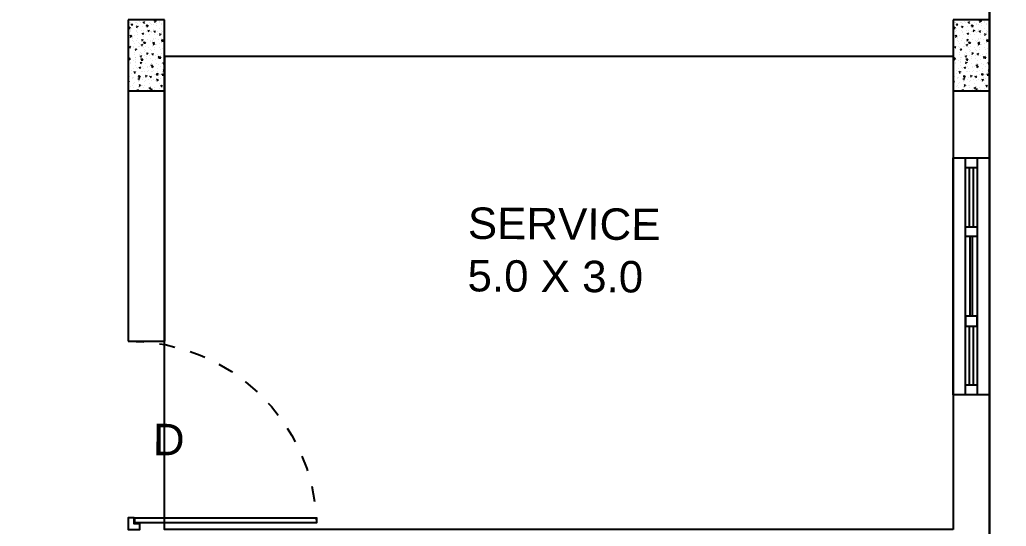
# Model space of a CAD drawing. Header units: metres. Extents: x 0 to 2048, y 111 to 219.
# Drawn here: x 1846.78 to 1853.03, y 161.6 to 164.8 of the extents above; entities that cross this region are included whole.
import ezdxf

# ---------------------------------------------------------------- set-up
doc = ezdxf.new("R2010")
doc.units = ezdxf.units.M
doc.header["$LTSCALE"] = 0.5
doc.header["$MEASUREMENT"] = 0
doc.header["$PDMODE"] = 3
doc.linetypes.add('CONTIN', pattern=[0])
doc.linetypes.add('HIDDEN2', pattern=[0.1875, 0.125, -0.0625])
doc.layers.add('BLK_1_FLR_0_BLT_UP_AREA', color=27, linetype='Continuous')
doc.layers.add('BLK_1_FLR_0_REGULAR_ROOM_1', color=3, linetype='Continuous')
doc.layers.add('layout bou', color=1, linetype='Continuous', lineweight=60)
doc.layers.add('layout bou @ 1', color=1, linetype='Continuous', lineweight=60)
doc.styles.add('PATTA & SITE', font='arial.ttf', dxfattribs={"height": 1.5})
doc.styles.get("Standard").update_dxf_attribs({"font": ''})
doc.styles.get('Standard').set_extended_font_data('Arial Black')
doc.dimstyles.new('Building Arrow', dxfattribs={"dimscale": 0, "dimtxt": 1, "dimasz": 1, "dimexe": 0.18, "dimexo": 0.0625, "dimgap": 0.09, "dimtad": 0, "dimdec": 1, "dimzin": 0, "dimdsep": 46, "dimtxsty": 'Standard', "dimcen": 0.09, "dimse1": 1, "dimse2": 1, "dimclrt": 7, "dimadec": 1, "dimazin": 0, "dimtfac": 1, "dimtdec": 1, "dimtofl": 0, "dimtmove": 0, "dimatfit": 3, "dimfxl": 0, "dimtolj": 1, "dimtzin": 0, "dimarcsym": 0})

# ---------------------------------------------------------------- blocks, each defined once
blk = doc.blocks.new('*D9')
at = {"layer": 'Defpoints', "color": 0, "lineweight": -3}
for p in [(1764.1257, 208.0316), (1764.1257, 208.0316), (1929.9765, 145.7045)]:
    blk.add_point(p, dxfattribs=at)
at = {"layer": 'layout bou', "color": 0, "lineweight": -2}
for p, q in [((1765.0618, 207.6799), (1845.0867, 177.6063)), ((1929.0405, 146.0562), (1849.0155, 176.1298))]:
    blk.add_line(p, q, dxfattribs=at)
at = {"layer": 'layout bou', "color": 0, "lineweight": -3}
for points in [[(1765.1204, 207.8359), (1765.0031, 207.5239), (1764.1257, 208.0316)], [(1929.0991, 146.2122), (1928.9818, 145.9002), (1929.9765, 145.7045)]]:
    blk.add_solid(points, dxfattribs=at)
at = {"layer": 'layout bou', "color": 7, "lineweight": 15, "insert": (1847.0511, 176.868), "char_height": 1, "attachment_point": 5, "rotation": 339.40364}
blk.add_mtext('\\A1;177.2', dxfattribs=at)

msp = doc.modelspace()

# ---------------------------------------------------------------- linework, layer by layer
at = {"color": 0, "lineweight": -3}
for p, q in [((1852.92887, 177.33467), (1852.92887, 149.88467)), ((1852.92887, 177.33467), (1852.92887, 149.88467)), ((1847.46887, 164.80467), (1847.46887, 162.7685)), ((1847.69887, 164.57467), (1852.69887, 164.57467)), ((1847.69887, 164.57467), (1847.69887, 162.7685)), ((1852.69887, 164.57467), (1852.69887, 161.57467)), ((1847.46887, 162.7685), (1847.69887, 162.7685))]:
    msp.add_line(p, q, dxfattribs=at)
at = {"color": 8, "lineweight": -3}
msp.add_line((1852.92887, 177.33467), (1852.92887, 149.88467), dxfattribs=at)
at = {"linetype": 'CONTIN', "lineweight": -3, "ltscale": 0.5}
for p, q in [((1847.46902, 164.80414), (1847.46902, 164.35414)), ((1847.69902, 164.80414), (1847.46902, 164.80414)), ((1847.69902, 164.35414), (1847.69902, 164.80414)), ((1852.69887, 164.80414), (1852.69887, 164.35414)), ((1852.92887, 164.80414), (1852.69887, 164.80414)), ((1852.92887, 164.35414), (1852.92887, 164.80414)), ((1847.46902, 164.35414), (1847.69902, 164.35414)), ((1852.69887, 164.35414), (1852.92887, 164.35414))]:
    msp.add_line(p, q, dxfattribs=at)
at = {"lineweight": -3}
for p, q in [((1847.47631, 164.78839), (1847.47631, 164.78839)), ((1847.47641, 164.80121), (1847.47641, 164.80121)), ((1847.48003, 164.78712), (1847.48003, 164.78712)), ((1847.48444, 164.79004), (1847.48444, 164.79004)), ((1847.49046, 164.77223), (1847.49673, 164.77339)), ((1847.49099, 164.77821), (1847.49047, 164.77223)), ((1847.49099, 164.77821), (1847.49673, 164.77339)), ((1847.51332, 164.7859), (1847.51332, 164.7859)), ((1847.52058, 164.78877), (1847.52058, 164.78877)), ((1847.52131, 164.76826), (1847.52131, 164.76826)), ((1847.52724, 164.78131), (1847.52724, 164.78131)), ((1847.54327, 164.79222), (1847.54327, 164.79222)), ((1847.54661, 164.78469), (1847.54661, 164.78469)), ((1847.56568, 164.78611), (1847.57195, 164.78727)), ((1847.56621, 164.79208), (1847.56569, 164.7861)), ((1847.56621, 164.79208), (1847.57195, 164.78726)), ((1847.5799, 164.78347), (1847.5799, 164.78347)), ((1847.58662, 164.77199), (1847.58524, 164.7631)), ((1847.58695, 164.77168), (1847.59507, 164.76389)), ((1847.59115, 164.79931), (1847.59115, 164.79931)), ((1847.60294, 164.78809), (1847.60294, 164.78809)), ((1847.61319, 164.78226), (1847.61319, 164.78226)), ((1847.61799, 164.77424), (1847.61799, 164.77424)), ((1847.63059, 164.773), (1847.63059, 164.773)), ((1847.63142, 164.79533), (1847.63142, 164.79533)), ((1847.63876, 164.79925), (1847.63541, 164.79427)), ((1847.63541, 164.79428), (1847.64145, 164.79225)), ((1847.63876, 164.79925), (1847.64145, 164.79225)), ((1847.64127, 164.80414), (1847.6409, 164.79998)), ((1847.6409, 164.79998), (1847.64717, 164.80114)), ((1847.64359, 164.80414), (1847.64717, 164.80114)), ((1847.64648, 164.78104), (1847.64648, 164.78104)), ((1847.66505, 164.78457), (1847.66505, 164.78457)), ((1847.6699, 164.79193), (1847.6699, 164.79193)), ((1847.67977, 164.77982), (1847.67977, 164.77982)), ((1847.68252, 164.77585), (1847.68252, 164.77585)), ((1852.70616, 164.78839), (1852.70616, 164.78839)), ((1852.70626, 164.80121), (1852.70626, 164.80121)), ((1852.70988, 164.78712), (1852.70988, 164.78712)), ((1852.71429, 164.79004), (1852.71429, 164.79004)), ((1852.72084, 164.77821), (1852.72032, 164.77223)), ((1852.72032, 164.77223), (1852.72658, 164.77339)), ((1852.72084, 164.77821), (1852.72659, 164.77339)), ((1852.74317, 164.7859), (1852.74317, 164.7859)), ((1852.75044, 164.78877), (1852.75044, 164.78877)), ((1852.75117, 164.76826), (1852.75117, 164.76826)), ((1852.75709, 164.78131), (1852.75709, 164.78131)), ((1852.77312, 164.79222), (1852.77312, 164.79222)), ((1852.77646, 164.78469), (1852.77646, 164.78469)), ((1852.79606, 164.79208), (1852.79554, 164.7861)), ((1852.79554, 164.78611), (1852.8018, 164.78727)), ((1852.79606, 164.79208), (1852.80181, 164.78726)), ((1852.80975, 164.78347), (1852.80975, 164.78347)), ((1852.81647, 164.77199), (1852.81509, 164.7631)), ((1852.8168, 164.77168), (1852.82492, 164.76389)), ((1852.82101, 164.79931), (1852.82101, 164.79931)), ((1852.83279, 164.78809), (1852.83279, 164.78809)), ((1852.84304, 164.78226), (1852.84304, 164.78226)), ((1852.84785, 164.77424), (1852.84785, 164.77424)), ((1852.86045, 164.773), (1852.86045, 164.773)), ((1852.86128, 164.79533), (1852.86128, 164.79533)), ((1852.86862, 164.79925), (1852.86526, 164.79427)), ((1852.86526, 164.79428), (1852.8713, 164.79225)), ((1852.86862, 164.79925), (1852.8713, 164.79225)), ((1852.87075, 164.79998), (1852.87702, 164.80114)), ((1852.87112, 164.80414), (1852.87076, 164.79998)), ((1852.87344, 164.80414), (1852.87703, 164.80114)), ((1852.87633, 164.78104), (1852.87633, 164.78104)), ((1852.8949, 164.78457), (1852.8949, 164.78457)), ((1852.89975, 164.79193), (1852.89975, 164.79193)), ((1852.90962, 164.77982), (1852.90962, 164.77982)), ((1852.91238, 164.77585), (1852.91238, 164.77585)), ((1847.47266, 164.75873), (1847.47128, 164.74984)), ((1847.47128, 164.74984), (1847.48078, 164.75095)), ((1847.47298, 164.75842), (1847.4811, 164.75063)), ((1847.47415, 164.74783), (1847.47415, 164.74783)), ((1847.48471, 164.70648), (1847.48419, 164.7005)), ((1847.48471, 164.70648), (1847.49046, 164.70166)), ((1847.48632, 164.73007), (1847.48632, 164.73007)), ((1847.48643, 164.73661), (1847.48643, 164.73661)), ((1847.48942, 164.75217), (1847.48942, 164.75217)), ((1847.51155, 164.70685), (1847.51155, 164.70685)), ((1847.51381, 164.76023), (1847.51381, 164.76023)), ((1847.51972, 164.73539), (1847.51972, 164.73539)), ((1847.52599, 164.76389), (1847.52263, 164.75892)), ((1847.52263, 164.75892), (1847.52867, 164.75689)), ((1847.52388, 164.76374), (1847.52388, 164.76374)), ((1847.52498, 164.72793), (1847.52498, 164.72793)), ((1847.52599, 164.76389), (1847.52867, 164.75689)), ((1847.52887, 164.72586), (1847.52887, 164.72586)), ((1847.53132, 164.70994), (1847.53132, 164.70994)), ((1847.55301, 164.73418), (1847.55301, 164.73418)), ((1847.55328, 164.7339), (1847.55328, 164.7339)), ((1847.55993, 164.72036), (1847.55941, 164.71438)), ((1847.55941, 164.71438), (1847.56568, 164.71554)), ((1847.55993, 164.72036), (1847.56568, 164.71553)), ((1847.56003, 164.76246), (1847.56003, 164.76246)), ((1847.56332, 164.73743), (1847.56332, 164.73743)), ((1847.57608, 164.70846), (1847.57608, 164.70846)), ((1847.57834, 164.76184), (1847.57834, 164.76184)), ((1847.58525, 164.7631), (1847.59474, 164.76421)), ((1847.5863, 164.73296), (1847.5863, 164.73296)), ((1847.5985, 164.73956), (1847.59515, 164.73458)), ((1847.59515, 164.73459), (1847.60119, 164.73256)), ((1847.5985, 164.73956), (1847.60119, 164.73256)), ((1847.59947, 164.73616), (1847.59947, 164.73616)), ((1847.60276, 164.71112), (1847.60276, 164.71112)), ((1847.61295, 164.72977), (1847.61295, 164.72977)), ((1847.61574, 164.72086), (1847.61574, 164.72086)), ((1847.61959, 164.73174), (1847.61959, 164.73174)), ((1847.62917, 164.74194), (1847.62917, 164.74194)), ((1847.63515, 164.73423), (1847.63463, 164.72825)), ((1847.63463, 164.72826), (1847.64089, 164.72941)), ((1847.63515, 164.73423), (1847.6409, 164.72941)), ((1847.63891, 164.70985), (1847.63891, 164.70985)), ((1847.64794, 164.76796), (1847.64794, 164.76796)), ((1847.65288, 164.73053), (1847.65288, 164.73053)), ((1847.65795, 164.70965), (1847.65795, 164.70965)), ((1847.67102, 164.71523), (1847.66766, 164.71025)), ((1847.66766, 164.71026), (1847.6737, 164.70823)), ((1847.67003, 164.7467), (1847.67003, 164.7467)), ((1847.67102, 164.71523), (1847.6737, 164.70822)), ((1847.67991, 164.73361), (1847.67991, 164.73361)), ((1847.68027, 164.72247), (1847.68027, 164.72247)), ((1847.68617, 164.72931), (1847.68617, 164.72931)), ((1852.70251, 164.75873), (1852.70113, 164.74984)), ((1852.70113, 164.74984), (1852.71063, 164.75095)), ((1852.70284, 164.75842), (1852.71096, 164.75063)), ((1852.70401, 164.74783), (1852.70401, 164.74783)), ((1852.71457, 164.70648), (1852.71404, 164.7005)), ((1852.71457, 164.70648), (1852.72031, 164.70166)), ((1852.71617, 164.73007), (1852.71617, 164.73007)), ((1852.71629, 164.73661), (1852.71629, 164.73661)), ((1852.71928, 164.75217), (1852.71928, 164.75217)), ((1852.7414, 164.70685), (1852.7414, 164.70685)), ((1852.74366, 164.76023), (1852.74366, 164.76023)), ((1852.74958, 164.73539), (1852.74958, 164.73539)), ((1852.75584, 164.76389), (1852.75248, 164.75892)), ((1852.75248, 164.75892), (1852.75853, 164.75689)), ((1852.75373, 164.76374), (1852.75373, 164.76374)), ((1852.75484, 164.72793), (1852.75484, 164.72793)), ((1852.75584, 164.76389), (1852.75853, 164.75689)), ((1852.75872, 164.72586), (1852.75872, 164.72586)), ((1852.76118, 164.70994), (1852.76118, 164.70994)), ((1852.78287, 164.73418), (1852.78287, 164.73418)), ((1852.78313, 164.7339), (1852.78313, 164.7339)), ((1852.78979, 164.72036), (1852.78926, 164.71438)), ((1852.78926, 164.71438), (1852.79553, 164.71554)), ((1852.78979, 164.72036), (1852.79553, 164.71553)), ((1852.78988, 164.76246), (1852.78988, 164.76246)), ((1852.79317, 164.73743), (1852.79317, 164.73743)), ((1852.80594, 164.70846), (1852.80594, 164.70846)), ((1852.80819, 164.76184), (1852.80819, 164.76184)), ((1852.8151, 164.7631), (1852.8246, 164.76421)), ((1852.81615, 164.73296), (1852.81615, 164.73296)), ((1852.82835, 164.73956), (1852.825, 164.73458)), ((1852.825, 164.73459), (1852.83104, 164.73256)), ((1852.82835, 164.73956), (1852.83104, 164.73256)), ((1852.82932, 164.73616), (1852.82932, 164.73616)), ((1852.83262, 164.71112), (1852.83262, 164.71112)), ((1852.8428, 164.72977), (1852.8428, 164.72977)), ((1852.84559, 164.72086), (1852.84559, 164.72086)), ((1852.84944, 164.73174), (1852.84944, 164.73174)), ((1852.85902, 164.74194), (1852.85902, 164.74194)), ((1852.86501, 164.73423), (1852.86448, 164.72825)), ((1852.86448, 164.72826), (1852.87075, 164.72941)), ((1852.86501, 164.73423), (1852.87075, 164.72941)), ((1852.86876, 164.70985), (1852.86876, 164.70985)), ((1852.8778, 164.76796), (1852.8778, 164.76796)), ((1852.88273, 164.73053), (1852.88273, 164.73053)), ((1852.88781, 164.70965), (1852.88781, 164.70965)), ((1852.90087, 164.71523), (1852.89751, 164.71025)), ((1852.89751, 164.71026), (1852.90356, 164.70823)), ((1852.89989, 164.7467), (1852.89989, 164.7467)), ((1852.90087, 164.71523), (1852.90356, 164.70822)), ((1852.90976, 164.73361), (1852.90976, 164.73361)), ((1852.91012, 164.72247), (1852.91012, 164.72247)), ((1852.91602, 164.72931), (1852.91602, 164.72931)), ((1847.4719, 164.69444), (1847.4719, 164.69444)), ((1847.48572, 164.7042), (1847.48237, 164.69922)), ((1847.48237, 164.69923), (1847.48841, 164.6972)), ((1847.48419, 164.70051), (1847.49046, 164.70166)), ((1847.48572, 164.7042), (1847.48841, 164.6972)), ((1847.49393, 164.68467), (1847.49393, 164.68467)), ((1847.49633, 164.67175), (1847.49633, 164.67175)), ((1847.49774, 164.68901), (1847.49774, 164.68901)), ((1847.50104, 164.66398), (1847.50104, 164.66398)), ((1847.5093, 164.65346), (1847.5093, 164.65346)), ((1847.52273, 164.67455), (1847.52273, 164.67455)), ((1847.52722, 164.68345), (1847.52722, 164.68345)), ((1847.53718, 164.66271), (1847.53718, 164.66271)), ((1847.54133, 164.65162), (1847.54133, 164.65162)), ((1847.55313, 164.64266), (1847.5594, 164.64381)), ((1847.55366, 164.64863), (1847.55314, 164.64265)), ((1847.55366, 164.64863), (1847.5594, 164.64381)), ((1847.55824, 164.67987), (1847.55488, 164.67489)), ((1847.55488, 164.6749), (1847.56093, 164.67287)), ((1847.55824, 164.67987), (1847.56093, 164.67287)), ((1847.56051, 164.68224), (1847.56051, 164.68224)), ((1847.56329, 164.67558), (1847.56329, 164.67558)), ((1847.56831, 164.69956), (1847.56831, 164.69956)), ((1847.57007, 164.66527), (1847.56869, 164.65637)), ((1847.56869, 164.65638), (1847.57819, 164.65748)), ((1847.5704, 164.66495), (1847.57851, 164.65716)), ((1847.57383, 164.65507), (1847.57383, 164.65507)), ((1847.5938, 164.68102), (1847.5938, 164.68102)), ((1847.60775, 164.67325), (1847.60775, 164.67325)), ((1847.61348, 164.66748), (1847.61348, 164.66748)), ((1847.62296, 164.67146), (1847.62296, 164.67146)), ((1847.62691, 164.68856), (1847.62691, 164.68856)), ((1847.62709, 164.67981), (1847.62709, 164.67981)), ((1847.63075, 164.65554), (1847.6274, 164.65056)), ((1847.6274, 164.65057), (1847.63344, 164.64854)), ((1847.62888, 164.66251), (1847.62835, 164.65653)), ((1847.62835, 164.65653), (1847.63462, 164.65769)), ((1847.62888, 164.66251), (1847.63462, 164.65768)), ((1847.63075, 164.65554), (1847.63344, 164.64853)), ((1847.6422, 164.68481), (1847.6422, 164.68481)), ((1847.64719, 164.64694), (1847.64719, 164.64694)), ((1847.66038, 164.67859), (1847.66038, 164.67859)), ((1847.66796, 164.65133), (1847.66796, 164.65133)), ((1847.67801, 164.66909), (1847.67801, 164.66909)), ((1847.67835, 164.68354), (1847.67835, 164.68354)), ((1847.68164, 164.65851), (1847.68164, 164.65851)), ((1847.68403, 164.67852), (1847.68265, 164.66963)), ((1847.68266, 164.66964), (1847.69215, 164.67074)), ((1847.68436, 164.67821), (1847.69248, 164.67042)), ((1847.68992, 164.67529), (1847.68992, 164.67529)), ((1847.69367, 164.67737), (1847.69367, 164.67737)), ((1852.70175, 164.69444), (1852.70175, 164.69444)), ((1852.71558, 164.7042), (1852.71222, 164.69922)), ((1852.71222, 164.69923), (1852.71827, 164.6972)), ((1852.71404, 164.70051), (1852.72031, 164.70166)), ((1852.71558, 164.7042), (1852.71826, 164.6972)), ((1852.72378, 164.68467), (1852.72378, 164.68467)), ((1852.72618, 164.67175), (1852.72618, 164.67175)), ((1852.72759, 164.68901), (1852.72759, 164.68901)), ((1852.73089, 164.66398), (1852.73089, 164.66398)), ((1852.73915, 164.65346), (1852.73915, 164.65346)), ((1852.75258, 164.67455), (1852.75258, 164.67455)), ((1852.75707, 164.68345), (1852.75707, 164.68345)), ((1852.76703, 164.66271), (1852.76703, 164.66271)), ((1852.77119, 164.65162), (1852.77119, 164.65162)), ((1852.78351, 164.64863), (1852.78299, 164.64265)), ((1852.78299, 164.64266), (1852.78925, 164.64381)), ((1852.78351, 164.64863), (1852.78926, 164.64381)), ((1852.78809, 164.67987), (1852.78474, 164.67489)), ((1852.78474, 164.6749), (1852.79078, 164.67287)), ((1852.78809, 164.67987), (1852.79078, 164.67287)), ((1852.79036, 164.68224), (1852.79036, 164.68224)), ((1852.79314, 164.67558), (1852.79314, 164.67558)), ((1852.79816, 164.69956), (1852.79816, 164.69956)), ((1852.79992, 164.66527), (1852.79854, 164.65637)), ((1852.79855, 164.65638), (1852.80804, 164.65748)), ((1852.80025, 164.66495), (1852.80837, 164.65716)), ((1852.80368, 164.65507), (1852.80368, 164.65507)), ((1852.82365, 164.68102), (1852.82365, 164.68102)), ((1852.8376, 164.67325), (1852.8376, 164.67325)), ((1852.84333, 164.66748), (1852.84333, 164.66748)), ((1852.85281, 164.67146), (1852.85281, 164.67146)), ((1852.85677, 164.68856), (1852.85677, 164.68856)), ((1852.85694, 164.67981), (1852.85694, 164.67981)), ((1852.86061, 164.65554), (1852.85725, 164.65056)), ((1852.85725, 164.65057), (1852.8633, 164.64854)), ((1852.8582, 164.65653), (1852.86447, 164.65769)), ((1852.85873, 164.66251), (1852.85821, 164.65653)), ((1852.85873, 164.66251), (1852.86448, 164.65768)), ((1852.86061, 164.65554), (1852.86329, 164.64853)), ((1852.87206, 164.68481), (1852.87206, 164.68481)), ((1852.87704, 164.64694), (1852.87704, 164.64694)), ((1852.89023, 164.67859), (1852.89023, 164.67859)), ((1852.89782, 164.65133), (1852.89782, 164.65133)), ((1852.90787, 164.66909), (1852.90787, 164.66909)), ((1852.9082, 164.68354), (1852.9082, 164.68354)), ((1852.9115, 164.65851), (1852.9115, 164.65851)), ((1852.91388, 164.67852), (1852.9125, 164.66963)), ((1852.91251, 164.66964), (1852.92201, 164.67074)), ((1852.91421, 164.67821), (1852.92233, 164.67042)), ((1852.91977, 164.67529), (1852.91977, 164.67529)), ((1852.92352, 164.67737), (1852.92352, 164.67737)), ((1847.46964, 164.64106), (1847.46964, 164.64106)), ((1847.47408, 164.58403), (1847.47408, 164.58403)), ((1847.47489, 164.58926), (1847.47489, 164.58926)), ((1847.47791, 164.62878), (1847.48418, 164.62994)), ((1847.47844, 164.63475), (1847.47792, 164.62878)), ((1847.47844, 164.63475), (1847.48418, 164.62993)), ((1847.50097, 164.63333), (1847.50097, 164.63333)), ((1847.50602, 164.62611), (1847.50602, 164.62611)), ((1847.50634, 164.61343), (1847.50634, 164.61343)), ((1847.50704, 164.60008), (1847.50704, 164.60008)), ((1847.50737, 164.58282), (1847.50737, 164.58282)), ((1847.51798, 164.62018), (1847.51462, 164.6152)), ((1847.51462, 164.61521), (1847.52067, 164.61318)), ((1847.51798, 164.62018), (1847.52066, 164.61317)), ((1847.52047, 164.62117), (1847.52047, 164.62117)), ((1847.53426, 164.63211), (1847.53426, 164.63211)), ((1847.54048, 164.63767), (1847.54048, 164.63767)), ((1847.54066, 164.5816), (1847.54066, 164.5816)), ((1847.54546, 164.5998), (1847.54546, 164.5998)), ((1847.55135, 164.5933), (1847.55135, 164.5933)), ((1847.56755, 164.63089), (1847.56755, 164.63089)), ((1847.57157, 164.60169), (1847.57157, 164.60169)), ((1847.5733, 164.61727), (1847.5733, 164.61727)), ((1847.57662, 164.6364), (1847.57662, 164.6364)), ((1847.57992, 164.61137), (1847.57992, 164.61137)), ((1847.59049, 164.59585), (1847.58714, 164.59087)), ((1847.58714, 164.59088), (1847.59318, 164.58885)), ((1847.59049, 164.59585), (1847.59318, 164.58884)), ((1847.60084, 164.62968), (1847.60084, 164.62968)), ((1847.61123, 164.61409), (1847.61123, 164.61409)), ((1847.61606, 164.61009), (1847.61606, 164.61009)), ((1847.61936, 164.58506), (1847.61936, 164.58506)), ((1847.6226, 164.59078), (1847.62208, 164.5848)), ((1847.62208, 164.58481), (1847.62834, 164.58596)), ((1847.6224, 164.5818), (1847.6224, 164.5818)), ((1847.6226, 164.59078), (1847.62835, 164.58596)), ((1847.62466, 164.63518), (1847.62466, 164.63518)), ((1847.63297, 164.61314), (1847.63297, 164.61314)), ((1847.63413, 164.62846), (1847.63413, 164.62846)), ((1847.6555, 164.58379), (1847.6555, 164.58379)), ((1847.66742, 164.62725), (1847.66742, 164.62725)), ((1847.67576, 164.61571), (1847.67576, 164.61571)), ((1847.67797, 164.59301), (1847.67797, 164.59301)), ((1847.68663, 164.62063), (1847.68663, 164.62063)), ((1847.69782, 164.60465), (1847.6973, 164.59868)), ((1847.6973, 164.59868), (1847.69902, 164.599)), ((1847.69782, 164.60465), (1847.69902, 164.60365)), ((1852.69949, 164.64106), (1852.69949, 164.64106)), ((1852.70394, 164.58403), (1852.70394, 164.58403)), ((1852.70475, 164.58926), (1852.70475, 164.58926)), ((1852.70829, 164.63475), (1852.70777, 164.62878)), ((1852.70777, 164.62878), (1852.71403, 164.62994)), ((1852.70829, 164.63475), (1852.71404, 164.62993)), ((1852.73083, 164.63333), (1852.73083, 164.63333)), ((1852.73587, 164.62611), (1852.73587, 164.62611)), ((1852.73619, 164.61343), (1852.73619, 164.61343)), ((1852.73689, 164.60008), (1852.73689, 164.60008)), ((1852.73723, 164.58282), (1852.73723, 164.58282)), ((1852.74783, 164.62018), (1852.74447, 164.6152)), ((1852.74448, 164.61521), (1852.75052, 164.61318)), ((1852.74783, 164.62018), (1852.75052, 164.61317)), ((1852.75033, 164.62117), (1852.75033, 164.62117)), ((1852.76411, 164.63211), (1852.76411, 164.63211)), ((1852.77033, 164.63767), (1852.77033, 164.63767)), ((1852.77052, 164.5816), (1852.77052, 164.5816)), ((1852.77532, 164.5998), (1852.77532, 164.5998)), ((1852.7812, 164.5933), (1852.7812, 164.5933)), ((1852.7974, 164.63089), (1852.7974, 164.63089)), ((1852.80143, 164.60169), (1852.80143, 164.60169)), ((1852.80316, 164.61727), (1852.80316, 164.61727)), ((1852.80647, 164.6364), (1852.80647, 164.6364)), ((1852.80977, 164.61137), (1852.80977, 164.61137)), ((1852.82034, 164.59585), (1852.81699, 164.59087)), ((1852.81699, 164.59088), (1852.82303, 164.58885)), ((1852.82034, 164.59585), (1852.82303, 164.58884)), ((1852.83069, 164.62968), (1852.83069, 164.62968)), ((1852.84108, 164.61409), (1852.84108, 164.61409)), ((1852.84592, 164.61009), (1852.84592, 164.61009)), ((1852.84921, 164.58506), (1852.84921, 164.58506)), ((1852.85246, 164.59078), (1852.85193, 164.5848)), ((1852.85193, 164.58481), (1852.8582, 164.58596)), ((1852.85226, 164.5818), (1852.85226, 164.5818)), ((1852.85246, 164.59078), (1852.8582, 164.58596)), ((1852.85451, 164.63518), (1852.85451, 164.63518)), ((1852.86282, 164.61314), (1852.86282, 164.61314)), ((1852.86398, 164.62846), (1852.86398, 164.62846)), ((1852.88536, 164.58379), (1852.88536, 164.58379)), ((1852.89727, 164.62725), (1852.89727, 164.62725)), ((1852.90561, 164.61571), (1852.90561, 164.61571)), ((1852.90783, 164.59301), (1852.90783, 164.59301)), ((1852.91648, 164.62063), (1852.91648, 164.62063)), ((1852.92767, 164.60465), (1852.92715, 164.59868)), ((1852.92715, 164.59868), (1852.92887, 164.599)), ((1852.92767, 164.60465), (1852.92887, 164.60365)), ((1847.47216, 164.56303), (1847.47164, 164.55705)), ((1847.47164, 164.55706), (1847.47791, 164.55821)), ((1847.47216, 164.56303), (1847.47791, 164.55821)), ((1847.47771, 164.56049), (1847.47436, 164.55551)), ((1847.47436, 164.55552), (1847.4804, 164.55349)), ((1847.47771, 164.56049), (1847.4804, 164.55348)), ((1847.47819, 164.56423), (1847.47819, 164.56423)), ((1847.48158, 164.53209), (1847.48158, 164.53209)), ((1847.48318, 164.52635), (1847.48318, 164.52635)), ((1847.50478, 164.5467), (1847.50478, 164.5467)), ((1847.51434, 164.56295), (1847.51434, 164.56295)), ((1847.51487, 164.53088), (1847.51487, 164.53088)), ((1847.51635, 164.55511), (1847.51635, 164.55511)), ((1847.51763, 164.53792), (1847.51763, 164.53792)), ((1847.51822, 164.56778), (1847.51822, 164.56778)), ((1847.54738, 164.5769), (1847.54686, 164.57093)), ((1847.54686, 164.57093), (1847.55313, 164.57209)), ((1847.55023, 164.53615), (1847.54687, 164.53118)), ((1847.54688, 164.53118), (1847.55292, 164.52916)), ((1847.54738, 164.5769), (1847.55313, 164.57208)), ((1847.54816, 164.52966), (1847.54816, 164.52966)), ((1847.55023, 164.53615), (1847.55292, 164.52915)), ((1847.55352, 164.55854), (1847.55214, 164.54965)), ((1847.55214, 164.54965), (1847.56164, 164.55076)), ((1847.55378, 164.53665), (1847.55378, 164.53665)), ((1847.55384, 164.55823), (1847.56196, 164.55044)), ((1847.56136, 164.53499), (1847.56136, 164.53499)), ((1847.56932, 164.54831), (1847.56932, 164.54831)), ((1847.57395, 164.58038), (1847.57395, 164.58038)), ((1847.58145, 164.52845), (1847.58145, 164.52845)), ((1847.58331, 164.55895), (1847.58331, 164.55895)), ((1847.5849, 164.57349), (1847.5849, 164.57349)), ((1847.60724, 164.57917), (1847.60724, 164.57917)), ((1847.60897, 164.56071), (1847.60897, 164.56071)), ((1847.61474, 164.52723), (1847.61474, 164.52723)), ((1847.61633, 164.51905), (1847.6158, 164.51308)), ((1847.61633, 164.51905), (1847.62207, 164.51423)), ((1847.62015, 164.52841), (1847.62015, 164.52841)), ((1847.62434, 164.54719), (1847.62434, 164.54719)), ((1847.64053, 164.57795), (1847.64053, 164.57795)), ((1847.64298, 164.55482), (1847.64298, 164.55482)), ((1847.64803, 164.52601), (1847.64803, 164.52601)), ((1847.6588, 164.55875), (1847.6588, 164.55875)), ((1847.66301, 164.57151), (1847.65965, 164.56654)), ((1847.65965, 164.56654), (1847.6657, 164.56452)), ((1847.66301, 164.57151), (1847.66569, 164.56451)), ((1847.66379, 164.52088), (1847.66379, 164.52088)), ((1847.66748, 164.5718), (1847.6661, 164.56291)), ((1847.66611, 164.56291), (1847.6756, 164.56402)), ((1847.66781, 164.57149), (1847.67593, 164.5637)), ((1847.6735, 164.56232), (1847.6735, 164.56232)), ((1847.67382, 164.57674), (1847.67382, 164.57674)), ((1847.68132, 164.5248), (1847.68132, 164.5248)), ((1847.68798, 164.53469), (1847.68798, 164.53469)), ((1847.69155, 164.53293), (1847.69102, 164.52695)), ((1847.69102, 164.52696), (1847.69729, 164.52811)), ((1847.69155, 164.53293), (1847.69729, 164.52811)), ((1847.69495, 164.55748), (1847.69495, 164.55748)), ((1847.69824, 164.53245), (1847.69824, 164.53245)), ((1852.70202, 164.56303), (1852.70149, 164.55705)), ((1852.70149, 164.55706), (1852.70776, 164.55821)), ((1852.70202, 164.56303), (1852.70776, 164.55821)), ((1852.70757, 164.56049), (1852.70421, 164.55551)), ((1852.70421, 164.55552), (1852.71026, 164.55349)), ((1852.70757, 164.56049), (1852.71026, 164.55348)), ((1852.70804, 164.56423), (1852.70804, 164.56423)), ((1852.71144, 164.53209), (1852.71144, 164.53209)), ((1852.71303, 164.52635), (1852.71303, 164.52635)), ((1852.73464, 164.5467), (1852.73464, 164.5467)), ((1852.74419, 164.56295), (1852.74419, 164.56295)), ((1852.74472, 164.53088), (1852.74472, 164.53088)), ((1852.7462, 164.55511), (1852.7462, 164.55511)), ((1852.74748, 164.53792), (1852.74748, 164.53792)), ((1852.74807, 164.56778), (1852.74807, 164.56778)), ((1852.77724, 164.5769), (1852.77671, 164.57093)), ((1852.77671, 164.57093), (1852.78298, 164.57209)), ((1852.78008, 164.53615), (1852.77673, 164.53118)), ((1852.77673, 164.53118), (1852.78277, 164.52916)), ((1852.77724, 164.5769), (1852.78298, 164.57208)), ((1852.77801, 164.52966), (1852.77801, 164.52966)), ((1852.78008, 164.53615), (1852.78277, 164.52915)), ((1852.78337, 164.55854), (1852.78199, 164.54965)), ((1852.78199, 164.54965), (1852.79149, 164.55076)), ((1852.78363, 164.53665), (1852.78363, 164.53665)), ((1852.7837, 164.55823), (1852.79182, 164.55044)), ((1852.79121, 164.53499), (1852.79121, 164.53499)), ((1852.79917, 164.54831), (1852.79917, 164.54831)), ((1852.80381, 164.58038), (1852.80381, 164.58038)), ((1852.8113, 164.52845), (1852.8113, 164.52845)), ((1852.81317, 164.55895), (1852.81317, 164.55895)), ((1852.81476, 164.57349), (1852.81476, 164.57349)), ((1852.8371, 164.57917), (1852.8371, 164.57917)), ((1852.83882, 164.56071), (1852.83882, 164.56071)), ((1852.84459, 164.52723), (1852.84459, 164.52723)), ((1852.84618, 164.51905), (1852.84566, 164.51308)), ((1852.84618, 164.51905), (1852.85193, 164.51423)), ((1852.85, 164.52841), (1852.85, 164.52841)), ((1852.8542, 164.54719), (1852.8542, 164.54719)), ((1852.87038, 164.57795), (1852.87038, 164.57795)), ((1852.87283, 164.55482), (1852.87283, 164.55482)), ((1852.87788, 164.52601), (1852.87788, 164.52601)), ((1852.88865, 164.55875), (1852.88865, 164.55875)), ((1852.89286, 164.57151), (1852.8895, 164.56654)), ((1852.88951, 164.56654), (1852.89555, 164.56452)), ((1852.89286, 164.57151), (1852.89555, 164.56451)), ((1852.89364, 164.52088), (1852.89364, 164.52088)), ((1852.89733, 164.5718), (1852.89595, 164.56291)), ((1852.89596, 164.56291), (1852.90546, 164.56402)), ((1852.89766, 164.57149), (1852.90578, 164.5637)), ((1852.90336, 164.56232), (1852.90336, 164.56232)), ((1852.90367, 164.57674), (1852.90367, 164.57674)), ((1852.91117, 164.5248), (1852.91117, 164.5248)), ((1852.91784, 164.53469), (1852.91784, 164.53469)), ((1852.92087, 164.52696), (1852.92714, 164.52811)), ((1852.9214, 164.53293), (1852.92088, 164.52695)), ((1852.9214, 164.53293), (1852.92714, 164.52811)), ((1852.9248, 164.55748), (1852.9248, 164.55748)), ((1852.92809, 164.53245), (1852.92809, 164.53245)), ((1847.46902, 164.48868), (1847.47163, 164.48648)), ((1847.46902, 164.486), (1847.47163, 164.48649)), ((1847.48862, 164.48075), (1847.48862, 164.48075)), ((1847.49149, 164.4632), (1847.49149, 164.4632)), ((1847.50253, 164.49332), (1847.50253, 164.49332)), ((1847.50997, 164.47646), (1847.50661, 164.47149)), ((1847.50661, 164.47149), (1847.51266, 164.46947)), ((1847.50997, 164.47646), (1847.51266, 164.46946)), ((1847.51371, 164.46102), (1847.51371, 164.46102)), ((1847.51596, 164.5144), (1847.51596, 164.5144)), ((1847.52191, 164.47953), (1847.52191, 164.47953)), ((1847.52262, 164.50005), (1847.52262, 164.50005)), ((1847.52636, 164.49679), (1847.52636, 164.49679)), ((1847.54111, 164.50518), (1847.54058, 164.4992)), ((1847.54058, 164.49921), (1847.54685, 164.50036)), ((1847.54111, 164.50518), (1847.54685, 164.50036)), ((1847.5552, 164.47832), (1847.5552, 164.47832)), ((1847.55707, 164.51161), (1847.55707, 164.51161)), ((1847.56206, 164.47374), (1847.56206, 164.47374)), ((1847.56706, 164.49493), (1847.56706, 164.49493)), ((1847.57137, 164.47667), (1847.57137, 164.47667)), ((1847.58849, 164.4771), (1847.58849, 164.4771)), ((1847.59322, 164.51034), (1847.59322, 164.51034)), ((1847.59332, 164.50063), (1847.59332, 164.50063)), ((1847.59651, 164.4853), (1847.59651, 164.4853)), ((1847.60671, 164.50733), (1847.60671, 164.50733)), ((1847.6158, 164.51308), (1847.62207, 164.51424)), ((1847.61789, 164.47503), (1847.61789, 164.47503)), ((1847.62274, 164.51182), (1847.61939, 164.50685)), ((1847.61939, 164.50685), (1847.62543, 164.50483)), ((1847.62178, 164.47589), (1847.62178, 164.47589)), ((1847.62274, 164.51182), (1847.62543, 164.50482)), ((1847.63266, 164.48403), (1847.63266, 164.48403)), ((1847.63596, 164.459), (1847.63596, 164.459)), ((1847.65093, 164.46508), (1847.64955, 164.45618)), ((1847.64955, 164.45619), (1847.65905, 164.45729)), ((1847.65126, 164.46476), (1847.65937, 164.45697)), ((1847.65299, 164.4965), (1847.65299, 164.4965)), ((1847.65507, 164.47467), (1847.65507, 164.47467)), ((1847.66899, 164.45556), (1847.66899, 164.45556)), ((1847.67125, 164.50894), (1847.67125, 164.50894)), ((1847.6721, 164.45772), (1847.6721, 164.45772)), ((1847.68474, 164.45523), (1847.69101, 164.45639)), ((1847.68527, 164.4612), (1847.68475, 164.45523)), ((1847.68527, 164.4612), (1847.69102, 164.45638)), ((1847.68836, 164.47345), (1847.68836, 164.47345)), ((1847.69526, 164.48749), (1847.6919, 164.48252)), ((1847.69191, 164.48252), (1847.69795, 164.48049)), ((1847.69526, 164.48749), (1847.69795, 164.48049)), ((1847.698, 164.47637), (1847.698, 164.47637)), ((1852.69887, 164.48868), (1852.70149, 164.48648)), ((1852.69887, 164.486), (1852.70148, 164.48649)), ((1852.71848, 164.48075), (1852.71848, 164.48075)), ((1852.72134, 164.4632), (1852.72134, 164.4632)), ((1852.73238, 164.49332), (1852.73238, 164.49332)), ((1852.73982, 164.47646), (1852.73647, 164.47149)), ((1852.73647, 164.47149), (1852.74251, 164.46947)), ((1852.73982, 164.47646), (1852.74251, 164.46946)), ((1852.74356, 164.46102), (1852.74356, 164.46102)), ((1852.74581, 164.5144), (1852.74581, 164.5144)), ((1852.75177, 164.47953), (1852.75177, 164.47953)), ((1852.75247, 164.50005), (1852.75247, 164.50005)), ((1852.75621, 164.49679), (1852.75621, 164.49679)), ((1852.77043, 164.49921), (1852.7767, 164.50036)), ((1852.77096, 164.50518), (1852.77044, 164.4992)), ((1852.77096, 164.50518), (1852.77671, 164.50036)), ((1852.78506, 164.47832), (1852.78506, 164.47832)), ((1852.78693, 164.51161), (1852.78693, 164.51161)), ((1852.79191, 164.47374), (1852.79191, 164.47374)), ((1852.79691, 164.49493), (1852.79691, 164.49493)), ((1852.80122, 164.47667), (1852.80122, 164.47667)), ((1852.81834, 164.4771), (1852.81834, 164.4771)), ((1852.82307, 164.51034), (1852.82307, 164.51034)), ((1852.82318, 164.50063), (1852.82318, 164.50063)), ((1852.82637, 164.4853), (1852.82637, 164.4853)), ((1852.83657, 164.50733), (1852.83657, 164.50733)), ((1852.84565, 164.51308), (1852.85192, 164.51424)), ((1852.84775, 164.47503), (1852.84775, 164.47503)), ((1852.8526, 164.51182), (1852.84924, 164.50685)), ((1852.84924, 164.50685), (1852.85529, 164.50483)), ((1852.85163, 164.47589), (1852.85163, 164.47589)), ((1852.8526, 164.51182), (1852.85529, 164.50482)), ((1852.86251, 164.48403), (1852.86251, 164.48403)), ((1852.86581, 164.459), (1852.86581, 164.459)), ((1852.88078, 164.46508), (1852.8794, 164.45618)), ((1852.87941, 164.45619), (1852.8889, 164.45729)), ((1852.88111, 164.46476), (1852.88923, 164.45697)), ((1852.88284, 164.4965), (1852.88284, 164.4965)), ((1852.88492, 164.47467), (1852.88492, 164.47467)), ((1852.89884, 164.45556), (1852.89884, 164.45556)), ((1852.9011, 164.50894), (1852.9011, 164.50894)), ((1852.90195, 164.45772), (1852.90195, 164.45772)), ((1852.91512, 164.4612), (1852.9146, 164.45523)), ((1852.9146, 164.45523), (1852.92087, 164.45639)), ((1852.91512, 164.4612), (1852.92087, 164.45638)), ((1852.91821, 164.47345), (1852.91821, 164.47345)), ((1852.92511, 164.48749), (1852.92176, 164.48252)), ((1852.92176, 164.48252), (1852.9278, 164.48049)), ((1852.92511, 164.48749), (1852.9278, 164.48049)), ((1852.92785, 164.47637), (1852.92785, 164.47637)), ((1847.46971, 164.41677), (1847.46902, 164.41575)), ((1847.46902, 164.41091), (1847.47239, 164.40978)), ((1847.46971, 164.41677), (1847.47239, 164.40977)), ((1847.4767, 164.4426), (1847.4767, 164.4426)), ((1847.49479, 164.43816), (1847.49479, 164.43816)), ((1847.49503, 164.43024), (1847.49503, 164.43024)), ((1847.49977, 164.40029), (1847.49977, 164.40029)), ((1847.50027, 164.43993), (1847.50027, 164.43993)), ((1847.51145, 164.40764), (1847.51145, 164.40764)), ((1847.52831, 164.42902), (1847.52831, 164.42902)), ((1847.53093, 164.43689), (1847.53093, 164.43689)), ((1847.53423, 164.41186), (1847.53423, 164.41186)), ((1847.53483, 164.43345), (1847.53431, 164.42747)), ((1847.53431, 164.42748), (1847.54057, 164.42864)), ((1847.53483, 164.43345), (1847.54058, 164.42863)), ((1847.53696, 164.45182), (1847.53558, 164.44292)), ((1847.53559, 164.44293), (1847.54509, 164.44403)), ((1847.53637, 164.43848), (1847.53637, 164.43848)), ((1847.53729, 164.4515), (1847.54541, 164.44372)), ((1847.5616, 164.42781), (1847.5616, 164.42781)), ((1847.56481, 164.44155), (1847.56481, 164.44155)), ((1847.57037, 164.41058), (1847.57037, 164.41058)), ((1847.58248, 164.45213), (1847.57913, 164.44716)), ((1847.57913, 164.44716), (1847.58517, 164.44513)), ((1847.58138, 164.41835), (1847.58138, 164.41835)), ((1847.58248, 164.45213), (1847.58517, 164.44513)), ((1847.59489, 164.42659), (1847.59489, 164.42659)), ((1847.6015, 164.44743), (1847.6015, 164.44743)), ((1847.6022, 164.40057), (1847.6022, 164.40057)), ((1847.60333, 164.44231), (1847.60333, 164.44231)), ((1847.60446, 164.45395), (1847.60446, 164.45395)), ((1847.61005, 164.44733), (1847.60953, 164.44135)), ((1847.60953, 164.44135), (1847.61579, 164.44251)), ((1847.61005, 164.44733), (1847.6158, 164.44251)), ((1847.61564, 164.42165), (1847.61564, 164.42165)), ((1847.62818, 164.42537), (1847.62818, 164.42537)), ((1847.64094, 164.42112), (1847.64094, 164.42112)), ((1847.655, 164.4278), (1847.65164, 164.42283)), ((1847.65164, 164.42283), (1847.65769, 164.4208)), ((1847.655, 164.4278), (1847.65769, 164.4208)), ((1847.66147, 164.42416), (1847.66147, 164.42416)), ((1847.663, 164.43818), (1847.663, 164.43818)), ((1847.66674, 164.40218), (1847.66674, 164.40218)), ((1847.6754, 164.43269), (1847.6754, 164.43269)), ((1847.68038, 164.39482), (1847.68038, 164.39482)), ((1847.69476, 164.42294), (1847.69476, 164.42294)), ((1852.69956, 164.41677), (1852.69887, 164.41575)), ((1852.69887, 164.41091), (1852.70225, 164.40978)), ((1852.69956, 164.41677), (1852.70225, 164.40977)), ((1852.70656, 164.4426), (1852.70656, 164.4426)), ((1852.72464, 164.43816), (1852.72464, 164.43816)), ((1852.72488, 164.43024), (1852.72488, 164.43024)), ((1852.72963, 164.40029), (1852.72963, 164.40029)), ((1852.73013, 164.43993), (1852.73013, 164.43993)), ((1852.7413, 164.40764), (1852.7413, 164.40764)), ((1852.75817, 164.42902), (1852.75817, 164.42902)), ((1852.76079, 164.43689), (1852.76079, 164.43689)), ((1852.76408, 164.41186), (1852.76408, 164.41186)), ((1852.76469, 164.43345), (1852.76416, 164.42747)), ((1852.76416, 164.42748), (1852.77043, 164.42864)), ((1852.76469, 164.43345), (1852.77043, 164.42863)), ((1852.76682, 164.45182), (1852.76544, 164.44292)), ((1852.76544, 164.44293), (1852.77494, 164.44403)), ((1852.76622, 164.43848), (1852.76622, 164.43848)), ((1852.76715, 164.4515), (1852.77526, 164.44372)), ((1852.79146, 164.42781), (1852.79146, 164.42781)), ((1852.79466, 164.44155), (1852.79466, 164.44155)), ((1852.80023, 164.41058), (1852.80023, 164.41058)), ((1852.81234, 164.45213), (1852.80898, 164.44716)), ((1852.80898, 164.44716), (1852.81502, 164.44513)), ((1852.81123, 164.41835), (1852.81123, 164.41835)), ((1852.81234, 164.45213), (1852.81502, 164.44513)), ((1852.82475, 164.42659), (1852.82475, 164.42659)), ((1852.83135, 164.44743), (1852.83135, 164.44743)), ((1852.83206, 164.40057), (1852.83206, 164.40057)), ((1852.83319, 164.44231), (1852.83319, 164.44231)), ((1852.83431, 164.45395), (1852.83431, 164.45395)), ((1852.8399, 164.44733), (1852.83938, 164.44135)), ((1852.83938, 164.44135), (1852.84565, 164.44251)), ((1852.8399, 164.44733), (1852.84565, 164.44251)), ((1852.84549, 164.42165), (1852.84549, 164.42165)), ((1852.85804, 164.42537), (1852.85804, 164.42537)), ((1852.87079, 164.42112), (1852.87079, 164.42112)), ((1852.88485, 164.4278), (1852.8815, 164.42283)), ((1852.8815, 164.42283), (1852.88754, 164.4208)), ((1852.88485, 164.4278), (1852.88754, 164.4208)), ((1852.89133, 164.42416), (1852.89133, 164.42416)), ((1852.89285, 164.43818), (1852.89285, 164.43818)), ((1852.89659, 164.40218), (1852.89659, 164.40218)), ((1852.90525, 164.43269), (1852.90525, 164.43269)), ((1852.91024, 164.39482), (1852.91024, 164.39482)), ((1852.92461, 164.42294), (1852.92461, 164.42294)), ((1847.46923, 164.37952), (1847.46923, 164.37952)), ((1847.48671, 164.38429), (1847.48671, 164.38429)), ((1847.49802, 164.38655), (1847.49802, 164.38655)), ((1847.50252, 164.3783), (1847.50252, 164.3783)), ((1847.5092, 164.35425), (1847.5092, 164.35425)), ((1847.52856, 164.36173), (1847.52803, 164.35575)), ((1847.52803, 164.35575), (1847.5343, 164.35691)), ((1847.52856, 164.36173), (1847.5343, 164.3569)), ((1847.53581, 164.37708), (1847.53581, 164.37708)), ((1847.54222, 164.39244), (1847.53887, 164.38747)), ((1847.53887, 164.38747), (1847.54491, 164.38544)), ((1847.53921, 164.37398), (1847.53921, 164.37398)), ((1847.54222, 164.39244), (1847.54491, 164.38544)), ((1847.54638, 164.38016), (1847.54638, 164.38016)), ((1847.56255, 164.38816), (1847.56255, 164.38816)), ((1847.5691, 164.37587), (1847.5691, 164.37587)), ((1847.57367, 164.38555), (1847.57367, 164.38555)), ((1847.59139, 164.36003), (1847.59139, 164.36003)), ((1847.60239, 164.37465), (1847.60239, 164.37465)), ((1847.60378, 164.3756), (1847.60325, 164.36962)), ((1847.60325, 164.36963), (1847.60952, 164.37078)), ((1847.60378, 164.3756), (1847.60952, 164.37078)), ((1847.60981, 164.38428), (1847.60981, 164.38428)), ((1847.61474, 164.36811), (1847.61138, 164.36314)), ((1847.61138, 164.36314), (1847.61742, 164.36111)), ((1847.61311, 164.35924), (1847.61311, 164.35924)), ((1847.61334, 164.38399), (1847.61334, 164.38399)), ((1847.61338, 164.36827), (1847.61338, 164.36827)), ((1847.61474, 164.36811), (1847.61742, 164.36111)), ((1847.63437, 164.35835), (1847.63372, 164.35414)), ((1847.6347, 164.35804), (1847.63876, 164.35414)), ((1847.63568, 164.37344), (1847.63568, 164.37344)), ((1847.64926, 164.35797), (1847.64926, 164.35797)), ((1847.66897, 164.37222), (1847.66897, 164.37222)), ((1847.67301, 164.37986), (1847.67301, 164.37986)), ((1847.679, 164.38948), (1847.67847, 164.3835)), ((1847.67847, 164.3835), (1847.68474, 164.38466)), ((1847.679, 164.38948), (1847.68474, 164.38466)), ((1852.69909, 164.37952), (1852.69909, 164.37952)), ((1852.71657, 164.38429), (1852.71657, 164.38429)), ((1852.72787, 164.38655), (1852.72787, 164.38655)), ((1852.73238, 164.3783), (1852.73238, 164.3783)), ((1852.73905, 164.35425), (1852.73905, 164.35425)), ((1852.75788, 164.35575), (1852.76415, 164.35691)), ((1852.75841, 164.36173), (1852.75789, 164.35575)), ((1852.75841, 164.36173), (1852.76416, 164.3569)), ((1852.76567, 164.37708), (1852.76567, 164.37708)), ((1852.77207, 164.39244), (1852.76872, 164.38747)), ((1852.76872, 164.38747), (1852.77476, 164.38544)), ((1852.76907, 164.37398), (1852.76907, 164.37398)), ((1852.77207, 164.39244), (1852.77476, 164.38544)), ((1852.77623, 164.38016), (1852.77623, 164.38016)), ((1852.7924, 164.38816), (1852.7924, 164.38816)), ((1852.79895, 164.37587), (1852.79895, 164.37587)), ((1852.80352, 164.38555), (1852.80352, 164.38555)), ((1852.82124, 164.36003), (1852.82124, 164.36003)), ((1852.83224, 164.37465), (1852.83224, 164.37465)), ((1852.8331, 164.36963), (1852.83937, 164.37078)), ((1852.83363, 164.3756), (1852.83311, 164.36962)), ((1852.83363, 164.3756), (1852.83937, 164.37078)), ((1852.83967, 164.38428), (1852.83967, 164.38428)), ((1852.84459, 164.36811), (1852.84123, 164.36314)), ((1852.84123, 164.36314), (1852.84728, 164.36111)), ((1852.84296, 164.35924), (1852.84296, 164.35924)), ((1852.8432, 164.38399), (1852.8432, 164.38399)), ((1852.84323, 164.36827), (1852.84323, 164.36827)), ((1852.84459, 164.36811), (1852.84728, 164.36111)), ((1852.86423, 164.35835), (1852.86358, 164.35414)), ((1852.86456, 164.35804), (1852.86862, 164.35414)), ((1852.86553, 164.37344), (1852.86553, 164.37344)), ((1852.87911, 164.35797), (1852.87911, 164.35797)), ((1852.89882, 164.37222), (1852.89882, 164.37222)), ((1852.90286, 164.37986), (1852.90286, 164.37986)), ((1852.90832, 164.3835), (1852.91459, 164.38466)), ((1852.90885, 164.38948), (1852.90833, 164.3835)), ((1852.90885, 164.38948), (1852.91459, 164.38466)), ((1852.92887, 163.92885, 0), (1852.92887, 162.42885)), ((1852.80142, 163.49332, 0), (1852.80142, 163.86663, 0)), ((1852.82631, 163.49332, 0), (1852.82631, 163.86663, 0)), ((1852.80519, 162.9266, 0), (1852.80519, 163.4311, 0)), ((1852.82012, 162.9266, 0), (1852.82012, 163.4311, 0)), ((1852.80143, 162.49107, 0), (1852.80143, 162.86438, 0)), ((1852.82631, 162.49107, 0), (1852.82631, 162.86438, 0))]:
    msp.add_line(p, q, dxfattribs=at)
msp.add_lwpolyline([(1852.92887, 162.42885), (1852.69887, 162.42885), (1852.69887, 163.92885), (1852.92887, 163.92885)], dxfattribs=at)
for points in [[(1852.77654, 163.86663), (1852.77654, 163.92885), (1852.8512, 163.92885), (1852.8512, 163.86663)], [(1852.77654, 162.42885), (1852.77654, 163.92885), (1852.8512, 163.92885), (1852.8512, 162.42885)], [(1852.77654, 163.4311), (1852.77654, 163.49332), (1852.8512, 163.49332), (1852.8512, 163.4311)], [(1852.77654, 162.9266), (1852.77654, 162.86438), (1852.8512, 162.86438), (1852.8512, 162.9266)], [(1852.77654, 162.42885), (1852.77654, 162.49107), (1852.8512, 162.49107), (1852.8512, 162.42885)]]:
    msp.add_lwpolyline(points, close=True, dxfattribs=at)
at = {"lineweight": -3, "extrusion": (-2.604e-13, 3.301e-13, -1), "elevation": 0}
for points in [[(-1847.5062, 161.64933), (-1847.46887, 161.64933), (-1847.46887, 161.57467), (-1847.54353, 161.57467), (-1847.54353, 161.612), (-1847.5062, 161.612)], [(-1847.51118, 161.61698), (-1847.51118, 161.64933), (-1848.66347, 161.64933), (-1848.66347, 161.61698)]]:
    msp.add_lwpolyline(points, close=True, dxfattribs=at)
at = {"linetype": 'HIDDEN2', "lineweight": -3, "extrusion": (-2.604e-13, 3.301e-13, -1)}
msp.add_arc((-1847.47523, 161.57969), 1.18883, 89.693399, 178.202395, dxfattribs=at)
at = {"layer": 'BLK_1_FLR_0_BLT_UP_AREA', "color": 27, "lineweight": -3, "ltscale": 3}
msp.add_lwpolyline([(1825.35887, 162.08467), (1825.35887, 159.08467), (1830.23487, 159.08467), (1830.23487, 162.08467), (1837.67887, 162.08467), (1837.67887, 149.88467), (1852.92887, 149.88467), (1852.92887, 177.33467), (1822.42887, 177.33467), (1822.42887, 162.08467)], close=True, dxfattribs=at)
at = {"layer": 'BLK_1_FLR_0_REGULAR_ROOM_1', "color": 3, "lineweight": -3, "ltscale": 3}
msp.add_lwpolyline([(1852.69887, 161.57467), (1847.69902, 161.57467), (1847.69902, 164.57467), (1852.69887, 164.57467)], close=True, dxfattribs=at)

# ---------------------------------------------------------------- texts
at = {"lineweight": -3, "style": 'PATTA & SITE'}
for s, height, p in [('       SERVICE', 0.1991007, (1849.08089, 163.42025)), ('       5.0 X 3.0', 0.1991007, (1849.07868, 163.08761)), ('D', 0.1991, (1847.62529, 162.04629, 0))]:
    msp.add_text(s, height=height, rotation=359.619539, dxfattribs=at).set_placement(p)

# ---------------------------------------------------------------- dimensions: what is measured, and where the dimension line sits
at = {"layer": 'layout bou @ 1', "color": 8, "lineweight": 15}
dim = msp.add_aligned_dim(p1=(1929.97654, 145.70445), p2=(1764.12569, 208.03165), distance=0, dimstyle='Building Arrow', override={"dimscale": 1, "dimtix": 0, "dimtofl": 0, "dimtmove": 0, "dimatfit": 3}, dxfattribs=at)
dim.commit()
dim.dimension.update_dxf_attribs({"geometry": '*D9', "text_midpoint": (1847.05112, 176.86805)})

doc.saveas('drawing.dxf')
